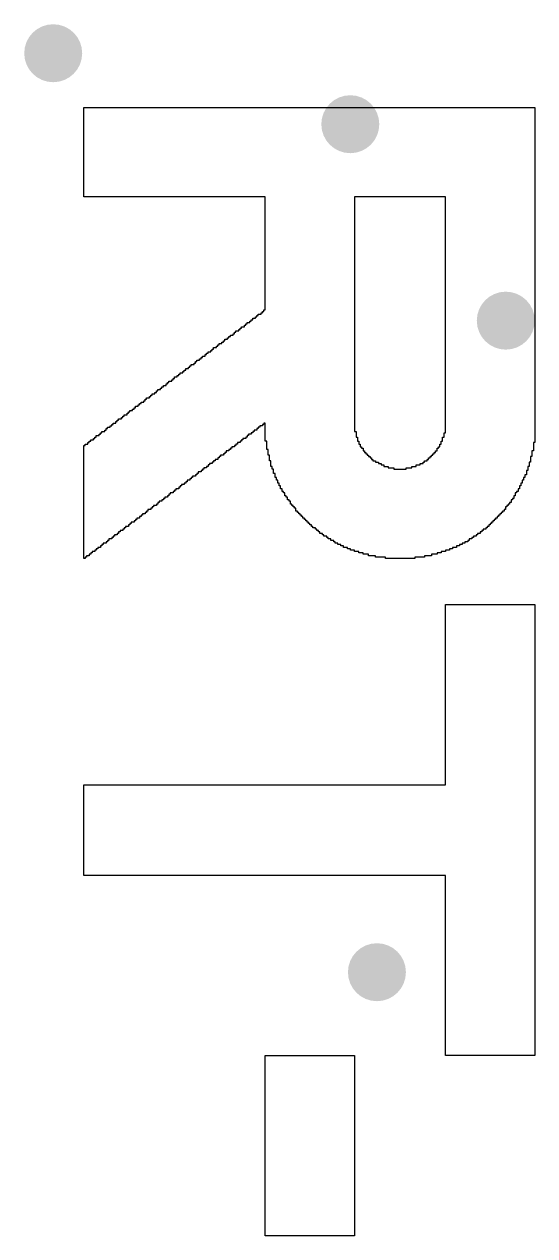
# Model space of a CAD drawing. Header units: inches. Extents: x -6.1 to 65.1, y -0.8 to 59.2.
# Drawn here: x 17.731 to 19.492, y 41.412 to 45.591 of the extents above; entities that cross this region are included whole.
import ezdxf

# ---------------------------------------------------------------- set-up
doc = ezdxf.new("R2010")
doc.units = ezdxf.units.IN
doc.layers.add('Top Overlay', color=2, linetype='Continuous')
doc.layers.add('Via Holes', color=16, linetype='Continuous')

msp = doc.modelspace()

# ---------------------------------------------------------------- hatches: boundary and pattern name
at = {"layer": 'Via Holes'}
h = msp.add_hatch(color=7, dxfattribs=at)
edge = h.paths.add_edge_path()
edge.add_arc((17.8308, 45.4914), 0.1, 0, 360)
h = msp.add_hatch(color=7, dxfattribs=at)
edge = h.paths.add_edge_path()
edge.add_arc((18.8558, 45.2465), 0.1, 0, 360)
h = msp.add_hatch(color=7, dxfattribs=at)
edge = h.paths.add_edge_path()
edge.add_arc((19.3922, 44.5688), 0.1, 0, 360)
h = msp.add_hatch(color=7, dxfattribs=at)
edge = h.paths.add_edge_path()
edge.add_arc((18.9477, 42.3209), 0.1, 0, 360)

# ---------------------------------------------------------------- linework, layer by layer
at = {"layer": 'Top Overlay'}
for p, q in [((17.9362, 44.9959), (17.9362, 45.3042)), ((17.9362, 45.3042), (19.4922, 45.3042)), ((19.4922, 45.3042), (19.4922, 44.148)), ((18.5191, 44.9959), (17.9362, 44.9959)), ((18.5239, 44.9959), (18.5191, 44.9959)), ((18.5624, 44.9959), (18.5239, 44.9959)), ((18.5624, 44.6057), (18.5624, 44.9959)), ((19.1839, 44.9959), (18.8708, 44.9959)), ((18.8708, 44.9959), (18.8708, 44.1866)), ((19.1839, 44.1817), (19.1839, 44.9959)), ((18.5528, 44.596), (18.5528, 44.6009)), ((18.5528, 44.6009), (18.5576, 44.6009)), ((18.5576, 44.6009), (18.5576, 44.6057)), ((18.5576, 44.6057), (18.5624, 44.6057)), ((18.495, 44.5527), (18.495, 44.5575)), ((18.495, 44.5575), (18.4998, 44.5575)), ((18.4998, 44.5575), (18.4998, 44.5623)), ((18.4998, 44.5623), (18.5094, 44.5623)), ((18.5094, 44.5623), (18.5094, 44.5671)), ((18.5094, 44.5671), (18.5143, 44.5671)), ((18.5143, 44.5671), (18.5143, 44.572)), ((18.5143, 44.572), (18.5191, 44.572)), ((18.5191, 44.572), (18.5191, 44.5768)), ((18.5191, 44.5768), (18.5287, 44.5768)), ((18.5287, 44.5768), (18.5287, 44.5816)), ((18.5287, 44.5816), (18.5335, 44.5816)), ((18.5335, 44.5816), (18.5335, 44.5864)), ((18.5335, 44.5864), (18.5384, 44.5864)), ((18.5384, 44.5864), (18.5384, 44.5912)), ((18.5384, 44.5912), (18.548, 44.5912)), ((18.548, 44.5912), (18.548, 44.596)), ((18.548, 44.596), (18.5528, 44.596)), ((18.442, 44.5141), (18.442, 44.519)), ((18.442, 44.519), (18.4516, 44.519)), ((18.4516, 44.519), (18.4516, 44.5238)), ((18.4516, 44.5238), (18.4565, 44.5238)), ((18.4565, 44.5238), (18.4565, 44.5286)), ((18.4565, 44.5286), (18.4613, 44.5286)), ((18.4613, 44.5286), (18.4613, 44.5334)), ((18.4613, 44.5334), (18.4709, 44.5334)), ((18.4709, 44.5334), (18.4709, 44.5382)), ((18.4709, 44.5382), (18.4757, 44.5382)), ((18.4757, 44.5382), (18.4757, 44.5431)), ((18.4757, 44.5431), (18.4805, 44.5431)), ((18.4805, 44.5431), (18.4805, 44.5479)), ((18.4805, 44.5479), (18.4902, 44.5479)), ((18.4902, 44.5479), (18.4902, 44.5527)), ((18.4902, 44.5527), (18.495, 44.5527)), ((18.3842, 44.4708), (18.3842, 44.4756)), ((18.3842, 44.4756), (18.3938, 44.4756)), ((18.3938, 44.4756), (18.3938, 44.4804)), ((18.3938, 44.4804), (18.3986, 44.4804)), ((18.3986, 44.4804), (18.3986, 44.4852)), ((18.3986, 44.4852), (18.4035, 44.4852)), ((18.4035, 44.4852), (18.4035, 44.4901)), ((18.4035, 44.4901), (18.4131, 44.4901)), ((18.4131, 44.4901), (18.4131, 44.4949)), ((18.4131, 44.4949), (18.4179, 44.4949)), ((18.4179, 44.4949), (18.4179, 44.4997)), ((18.4179, 44.4997), (18.4227, 44.4997)), ((18.4227, 44.4997), (18.4227, 44.5045)), ((18.4227, 44.5045), (18.4324, 44.5045)), ((18.4324, 44.5045), (18.4324, 44.5093)), ((18.4324, 44.5093), (18.4372, 44.5093)), ((18.4372, 44.5093), (18.4372, 44.5141)), ((18.4372, 44.5141), (18.442, 44.5141)), ((18.3264, 44.4274), (18.3264, 44.4322)), ((18.3264, 44.4322), (18.336, 44.4322)), ((18.336, 44.4322), (18.336, 44.4371)), ((18.336, 44.4371), (18.3408, 44.4371)), ((18.3408, 44.4371), (18.3408, 44.4419)), ((18.3408, 44.4419), (18.3457, 44.4419)), ((18.3457, 44.4419), (18.3457, 44.4467)), ((18.3457, 44.4467), (18.3553, 44.4467)), ((18.3553, 44.4467), (18.3553, 44.4515)), ((18.3553, 44.4515), (18.3601, 44.4515)), ((18.3601, 44.4515), (18.3601, 44.4563)), ((18.3601, 44.4563), (18.3649, 44.4563)), ((18.3649, 44.4563), (18.3649, 44.4612)), ((18.3649, 44.4612), (18.3746, 44.4612)), ((18.3746, 44.4612), (18.3746, 44.466)), ((18.3746, 44.466), (18.3794, 44.466)), ((18.3794, 44.466), (18.3794, 44.4708)), ((18.3794, 44.4708), (18.3842, 44.4708)), ((18.2782, 44.3889), (18.2782, 44.3937)), ((18.2782, 44.3937), (18.283, 44.3937)), ((18.283, 44.3937), (18.283, 44.3985)), ((18.283, 44.3985), (18.2878, 44.3985)), ((18.2878, 44.3985), (18.2878, 44.4033)), ((18.2878, 44.4033), (18.2975, 44.4033)), ((18.2975, 44.4033), (18.2975, 44.4082)), ((18.2975, 44.4082), (18.3023, 44.4082)), ((18.3023, 44.4082), (18.3023, 44.413)), ((18.3023, 44.413), (18.3071, 44.413)), ((18.3071, 44.413), (18.3071, 44.4178)), ((18.3071, 44.4178), (18.3167, 44.4178)), ((18.3167, 44.4178), (18.3167, 44.4226)), ((18.3167, 44.4226), (18.3216, 44.4226)), ((18.3216, 44.4226), (18.3216, 44.4274)), ((18.3216, 44.4274), (18.3264, 44.4274)), ((18.2204, 44.3455), (18.2204, 44.3504)), ((18.2204, 44.3504), (18.2252, 44.3504)), ((18.2252, 44.3504), (18.2252, 44.3552)), ((18.2252, 44.3552), (18.23, 44.3552)), ((18.23, 44.3552), (18.23, 44.36)), ((18.23, 44.36), (18.2397, 44.36)), ((18.2397, 44.36), (18.2397, 44.3648)), ((18.2397, 44.3648), (18.2445, 44.3648)), ((18.2445, 44.3648), (18.2445, 44.3696)), ((18.2445, 44.3696), (18.2493, 44.3696)), ((18.2493, 44.3696), (18.2493, 44.3744)), ((18.2493, 44.3744), (18.2589, 44.3744)), ((18.2589, 44.3744), (18.2589, 44.3793)), ((18.2589, 44.3793), (18.2638, 44.3793)), ((18.2638, 44.3793), (18.2638, 44.3841)), ((18.2638, 44.3841), (18.2686, 44.3841)), ((18.2686, 44.3841), (18.2686, 44.3889)), ((18.2686, 44.3889), (18.2782, 44.3889)), ((18.1626, 44.3022), (18.1626, 44.307)), ((18.1626, 44.307), (18.1674, 44.307)), ((18.1674, 44.307), (18.1674, 44.3118)), ((18.1674, 44.3118), (18.1722, 44.3118)), ((18.1722, 44.3118), (18.1722, 44.3166)), ((18.1722, 44.3166), (18.1819, 44.3166)), ((18.1819, 44.3166), (18.1819, 44.3214)), ((18.1819, 44.3214), (18.1867, 44.3214)), ((18.1867, 44.3214), (18.1867, 44.3263)), ((18.1867, 44.3263), (18.1915, 44.3263)), ((18.1915, 44.3263), (18.1915, 44.3311)), ((18.1915, 44.3311), (18.2011, 44.3311)), ((18.2011, 44.3311), (18.2011, 44.3359)), ((18.2011, 44.3359), (18.2059, 44.3359)), ((18.2059, 44.3359), (18.2059, 44.3407)), ((18.2059, 44.3407), (18.2108, 44.3407)), ((18.2108, 44.3407), (18.2108, 44.3455)), ((18.2108, 44.3455), (18.2204, 44.3455)), ((18.1096, 44.2636), (18.1096, 44.2685)), ((18.1096, 44.2685), (18.1144, 44.2685)), ((18.1144, 44.2685), (18.1144, 44.2733)), ((18.1144, 44.2733), (18.124, 44.2733)), ((18.124, 44.2733), (18.124, 44.2781)), ((18.124, 44.2781), (18.1289, 44.2781)), ((18.1289, 44.2781), (18.1289, 44.2829)), ((18.1289, 44.2829), (18.1337, 44.2829)), ((18.1337, 44.2829), (18.1337, 44.2877)), ((18.1337, 44.2877), (18.1433, 44.2877)), ((18.1433, 44.2877), (18.1433, 44.2925)), ((18.1433, 44.2925), (18.1481, 44.2925)), ((18.1481, 44.2925), (18.1481, 44.2974)), ((18.1481, 44.2974), (18.1529, 44.2974)), ((18.1529, 44.2974), (18.1529, 44.3022)), ((18.1529, 44.3022), (18.1626, 44.3022)), ((18.0518, 44.2203), (18.0518, 44.2251)), ((18.0518, 44.2251), (18.0566, 44.2251)), ((18.0566, 44.2251), (18.0566, 44.2299)), ((18.0566, 44.2299), (18.0662, 44.2299)), ((18.0662, 44.2299), (18.0662, 44.2347)), ((18.0662, 44.2347), (18.071, 44.2347)), ((18.071, 44.2347), (18.071, 44.2395)), ((18.071, 44.2395), (18.0759, 44.2395)), ((18.0759, 44.2395), (18.0759, 44.2444)), ((18.0759, 44.2444), (18.0855, 44.2444)), ((18.0855, 44.2444), (18.0855, 44.2492)), ((18.0855, 44.2492), (18.0903, 44.2492)), ((18.0903, 44.2492), (18.0903, 44.254)), ((18.0903, 44.254), (18.0951, 44.254)), ((18.0951, 44.254), (18.0951, 44.2588)), ((18.0951, 44.2588), (18.1048, 44.2588)), ((18.1048, 44.2588), (18.1048, 44.2636)), ((18.1048, 44.2636), (18.1096, 44.2636)), ((17.994, 44.1769), (17.994, 44.1817)), ((17.994, 44.1817), (17.9988, 44.1817)), ((17.9988, 44.1817), (17.9988, 44.1866)), ((17.9988, 44.1866), (18.0084, 44.1866)), ((18.0084, 44.1866), (18.0084, 44.1914)), ((18.0084, 44.1914), (18.0132, 44.1914)), ((18.0132, 44.1914), (18.0132, 44.1962)), ((18.0132, 44.1962), (18.0181, 44.1962)), ((18.0181, 44.1962), (18.0181, 44.201)), ((18.0181, 44.201), (18.0277, 44.201)), ((18.0277, 44.201), (18.0277, 44.2058)), ((18.0277, 44.2058), (18.0325, 44.2058)), ((18.0325, 44.2058), (18.0325, 44.2106)), ((18.0325, 44.2106), (18.0373, 44.2106)), ((18.0373, 44.2106), (18.0373, 44.2155)), ((18.0373, 44.2155), (18.047, 44.2155)), ((18.047, 44.2155), (18.047, 44.2203)), ((18.047, 44.2203), (18.0518, 44.2203)), ((18.5191, 44.1817), (18.5143, 44.1817)), ((18.5143, 44.1817), (18.5143, 44.1769)), ((18.5239, 44.1866), (18.5191, 44.1866)), ((18.5191, 44.1866), (18.5191, 44.1817)), ((18.5335, 44.1914), (18.5239, 44.1914)), ((18.5239, 44.1914), (18.5239, 44.1866)), ((18.5384, 44.1962), (18.5335, 44.1962)), ((18.5335, 44.1962), (18.5335, 44.1914)), ((18.5432, 44.201), (18.5384, 44.201)), ((18.5384, 44.201), (18.5384, 44.1962)), ((18.5528, 44.2058), (18.5432, 44.2058)), ((18.5432, 44.2058), (18.5432, 44.201)), ((18.5576, 44.2106), (18.5528, 44.2106)), ((18.5528, 44.2106), (18.5528, 44.2058)), ((18.5624, 44.2155), (18.5576, 44.2155)), ((18.5576, 44.2155), (18.5576, 44.2106)), ((18.5624, 44.1528), (18.5624, 44.2155)), ((18.8708, 44.1866), (18.8756, 44.1866)), ((18.8756, 44.1866), (18.8756, 44.1673)), ((19.1791, 44.1817), (19.1839, 44.1817)), ((19.1791, 44.1673), (19.1791, 44.1817)), ((17.941, 44.1384), (17.941, 44.1432)), ((17.941, 44.1432), (17.9506, 44.1432)), ((17.9506, 44.1432), (17.9506, 44.148)), ((17.9506, 44.148), (17.9554, 44.148)), ((17.9554, 44.148), (17.9554, 44.1528)), ((17.9554, 44.1528), (17.9602, 44.1528)), ((17.9602, 44.1528), (17.9602, 44.1576)), ((17.9602, 44.1576), (17.9699, 44.1576)), ((17.9699, 44.1576), (17.9699, 44.1625)), ((17.9699, 44.1625), (17.9747, 44.1625)), ((17.9747, 44.1625), (17.9747, 44.1673)), ((17.9747, 44.1673), (17.9795, 44.1673)), ((17.9795, 44.1673), (17.9795, 44.1721)), ((17.9795, 44.1721), (17.9892, 44.1721)), ((17.9892, 44.1721), (17.9892, 44.1769)), ((17.9892, 44.1769), (17.994, 44.1769)), ((18.4661, 44.1432), (18.4613, 44.1432)), ((18.4613, 44.1432), (18.4613, 44.1384)), ((18.4757, 44.148), (18.4661, 44.148)), ((18.4661, 44.148), (18.4661, 44.1432)), ((18.4805, 44.1528), (18.4757, 44.1528)), ((18.4757, 44.1528), (18.4757, 44.148)), ((18.4854, 44.1576), (18.4805, 44.1576)), ((18.4805, 44.1576), (18.4805, 44.1528)), ((18.495, 44.1625), (18.4854, 44.1625)), ((18.4854, 44.1625), (18.4854, 44.1576)), ((18.4998, 44.1673), (18.495, 44.1673)), ((18.495, 44.1673), (18.495, 44.1625)), ((18.5046, 44.1721), (18.4998, 44.1721)), ((18.4998, 44.1721), (18.4998, 44.1673)), ((18.5143, 44.1769), (18.5046, 44.1769)), ((18.5046, 44.1769), (18.5046, 44.1721)), ((18.5673, 44.1528), (18.5624, 44.1528)), ((18.5673, 44.1239), (18.5673, 44.1528)), ((18.8756, 44.1673), (18.8804, 44.1673)), ((18.8804, 44.1673), (18.8804, 44.1528)), ((18.8804, 44.1528), (18.8852, 44.1528)), ((18.8852, 44.1528), (18.8852, 44.1432)), ((18.8852, 44.1432), (18.89, 44.1432)), ((18.89, 44.1432), (18.89, 44.1336)), ((19.1646, 44.1336), (19.1646, 44.1432)), ((19.1646, 44.1432), (19.1695, 44.1432)), ((19.1695, 44.1432), (19.1695, 44.1528)), ((19.1695, 44.1528), (19.1743, 44.1528)), ((19.1743, 44.1528), (19.1743, 44.1673)), ((19.1743, 44.1673), (19.1791, 44.1673)), ((19.4922, 44.148), (19.4874, 44.148)), ((19.4874, 44.148), (19.4874, 44.1191)), ((17.9362, 43.7482), (17.9362, 44.1384)), ((17.9362, 44.1384), (17.941, 44.1384)), ((18.4083, 44.0998), (18.4035, 44.0998)), ((18.4035, 44.0998), (18.4035, 44.095)), ((18.4179, 44.1047), (18.4083, 44.1047)), ((18.4083, 44.1047), (18.4083, 44.0998)), ((18.4227, 44.1095), (18.4179, 44.1095)), ((18.4179, 44.1095), (18.4179, 44.1047)), ((18.4275, 44.1143), (18.4227, 44.1143)), ((18.4227, 44.1143), (18.4227, 44.1095)), ((18.4372, 44.1191), (18.4275, 44.1191)), ((18.4275, 44.1191), (18.4275, 44.1143)), ((18.442, 44.1239), (18.4372, 44.1239)), ((18.4372, 44.1239), (18.4372, 44.1191)), ((18.4468, 44.1287), (18.442, 44.1287)), ((18.442, 44.1287), (18.442, 44.1239)), ((18.4565, 44.1336), (18.4468, 44.1336)), ((18.4468, 44.1336), (18.4468, 44.1287)), ((18.4613, 44.1384), (18.4565, 44.1384)), ((18.4565, 44.1384), (18.4565, 44.1336)), ((18.5721, 44.1239), (18.5673, 44.1239)), ((18.5721, 44.1047), (18.5721, 44.1239)), ((18.5769, 44.1047), (18.5721, 44.1047)), ((18.5769, 44.0854), (18.5769, 44.1047)), ((18.89, 44.1336), (18.8949, 44.1336)), ((18.8949, 44.1336), (18.8949, 44.1287)), ((18.8949, 44.1287), (18.8997, 44.1287)), ((18.8997, 44.1287), (18.8997, 44.1191)), ((18.8997, 44.1191), (18.9045, 44.1191)), ((18.9045, 44.1191), (18.9045, 44.1143)), ((18.9045, 44.1143), (18.9093, 44.1143)), ((18.9093, 44.1143), (18.9093, 44.1095)), ((18.9093, 44.1095), (18.9141, 44.1095)), ((18.9141, 44.1095), (18.9141, 44.1047)), ((18.9141, 44.1047), (18.9189, 44.1047)), ((18.9189, 44.1047), (18.9189, 44.0998)), ((18.9189, 44.0998), (18.9238, 44.0998)), ((18.9238, 44.0998), (18.9238, 44.095)), ((19.1309, 44.095), (19.1309, 44.0998)), ((19.1309, 44.0998), (19.1357, 44.0998)), ((19.1357, 44.0998), (19.1357, 44.1047)), ((19.1357, 44.1047), (19.1405, 44.1047)), ((19.1405, 44.1047), (19.1405, 44.1095)), ((19.1405, 44.1095), (19.1454, 44.1095)), ((19.1454, 44.1095), (19.1454, 44.1143)), ((19.1454, 44.1143), (19.1502, 44.1143)), ((19.1502, 44.1143), (19.1502, 44.1191)), ((19.1502, 44.1191), (19.155, 44.1191)), ((19.155, 44.1191), (19.155, 44.1287)), ((19.155, 44.1287), (19.1598, 44.1287)), ((19.1598, 44.1287), (19.1598, 44.1336)), ((19.1598, 44.1336), (19.1646, 44.1336)), ((19.4826, 44.0998), (19.4778, 44.0998)), ((19.4778, 44.0998), (19.4778, 44.0806)), ((19.4874, 44.1191), (19.4826, 44.1191)), ((19.4826, 44.1191), (19.4826, 44.0998)), ((18.3505, 44.0565), (18.3457, 44.0565)), ((18.3457, 44.0565), (18.3457, 44.0517)), ((18.3601, 44.0613), (18.3505, 44.0613)), ((18.3505, 44.0613), (18.3505, 44.0565)), ((18.3649, 44.0661), (18.3601, 44.0661)), ((18.3601, 44.0661), (18.3601, 44.0613)), ((18.3697, 44.0709), (18.3649, 44.0709)), ((18.3649, 44.0709), (18.3649, 44.0661)), ((18.3794, 44.0757), (18.3697, 44.0757)), ((18.3697, 44.0757), (18.3697, 44.0709)), ((18.3842, 44.0806), (18.3794, 44.0806)), ((18.3794, 44.0806), (18.3794, 44.0757)), ((18.389, 44.0854), (18.3842, 44.0854)), ((18.3842, 44.0854), (18.3842, 44.0806)), ((18.3986, 44.0902), (18.389, 44.0902)), ((18.389, 44.0902), (18.389, 44.0854)), ((18.4035, 44.095), (18.3986, 44.095)), ((18.3986, 44.095), (18.3986, 44.0902)), ((18.5817, 44.0854), (18.5769, 44.0854)), ((18.5817, 44.0661), (18.5817, 44.0854)), ((18.5865, 44.0661), (18.5817, 44.0661)), ((18.5865, 44.0565), (18.5865, 44.0661)), ((18.5913, 44.0565), (18.5865, 44.0565)), ((18.5913, 44.042), (18.5913, 44.0565)), ((18.9238, 44.095), (18.9286, 44.095)), ((18.9286, 44.095), (18.9286, 44.0902)), ((18.9286, 44.0902), (18.9334, 44.0902)), ((18.9334, 44.0902), (18.9334, 44.0854)), ((18.9334, 44.0854), (18.943, 44.0854)), ((18.943, 44.0854), (18.943, 44.0806)), ((18.943, 44.0806), (18.9527, 44.0806)), ((18.9527, 44.0806), (18.9527, 44.0757)), ((18.9527, 44.0757), (18.9623, 44.0757)), ((18.9623, 44.0757), (18.9623, 44.0709)), ((18.9623, 44.0709), (18.9719, 44.0709)), ((18.9719, 44.0709), (18.9719, 44.0661)), ((18.9719, 44.0661), (18.9864, 44.0661)), ((18.9864, 44.0661), (18.9864, 44.0613)), ((18.9864, 44.0613), (19.0057, 44.0613)), ((19.0057, 44.0613), (19.0057, 44.0565)), ((19.0057, 44.0565), (19.049, 44.0565)), ((19.049, 44.0565), (19.049, 44.0613)), ((19.049, 44.0613), (19.0683, 44.0613)), ((19.0683, 44.0613), (19.0683, 44.0661)), ((19.0683, 44.0661), (19.0827, 44.0661)), ((19.0827, 44.0661), (19.0827, 44.0709)), ((19.0827, 44.0709), (19.0972, 44.0709)), ((19.0972, 44.0709), (19.0972, 44.0757)), ((19.0972, 44.0757), (19.1068, 44.0757)), ((19.1068, 44.0757), (19.1068, 44.0806)), ((19.1068, 44.0806), (19.1116, 44.0806)), ((19.1116, 44.0806), (19.1116, 44.0854)), ((19.1116, 44.0854), (19.1213, 44.0854)), ((19.1213, 44.0854), (19.1213, 44.0902)), ((19.1213, 44.0902), (19.1261, 44.0902)), ((19.1261, 44.0902), (19.1261, 44.095)), ((19.1261, 44.095), (19.1309, 44.095)), ((19.473, 44.0661), (19.4681, 44.0661)), ((19.4681, 44.0661), (19.4681, 44.0517)), ((19.4778, 44.0806), (19.473, 44.0806)), ((19.473, 44.0806), (19.473, 44.0661)), ((18.3023, 44.0179), (18.2927, 44.0179)), ((18.2927, 44.0179), (18.2927, 44.0131)), ((18.3071, 44.0228), (18.3023, 44.0228)), ((18.3023, 44.0228), (18.3023, 44.0179)), ((18.3119, 44.0276), (18.3071, 44.0276)), ((18.3071, 44.0276), (18.3071, 44.0228)), ((18.3216, 44.0324), (18.3119, 44.0324)), ((18.3119, 44.0324), (18.3119, 44.0276)), ((18.3264, 44.0372), (18.3216, 44.0372)), ((18.3216, 44.0372), (18.3216, 44.0324)), ((18.3312, 44.042), (18.3264, 44.042)), ((18.3264, 44.042), (18.3264, 44.0372)), ((18.3408, 44.0468), (18.3312, 44.0468)), ((18.3312, 44.0468), (18.3312, 44.042)), ((18.3457, 44.0517), (18.3408, 44.0517)), ((18.3408, 44.0517), (18.3408, 44.0468)), ((18.5962, 44.042), (18.5913, 44.042)), ((18.5962, 44.0276), (18.5962, 44.042)), ((18.601, 44.0276), (18.5962, 44.0276)), ((18.601, 44.0179), (18.601, 44.0276)), ((18.6058, 44.0179), (18.601, 44.0179)), ((18.6058, 44.0083), (18.6058, 44.0179)), ((19.4537, 44.0179), (19.4489, 44.0179)), ((19.4489, 44.0179), (19.4489, 44.0083)), ((19.4585, 44.0276), (19.4537, 44.0276)), ((19.4537, 44.0276), (19.4537, 44.0179)), ((19.4633, 44.0372), (19.4585, 44.0372)), ((19.4585, 44.0372), (19.4585, 44.0276)), ((19.4681, 44.0517), (19.4633, 44.0517)), ((19.4633, 44.0517), (19.4633, 44.0372)), ((18.2445, 43.9746), (18.2348, 43.9746)), ((18.2348, 43.9746), (18.2348, 43.9698)), ((18.2493, 43.9794), (18.2445, 43.9794)), ((18.2445, 43.9794), (18.2445, 43.9746)), ((18.2541, 43.9842), (18.2493, 43.9842)), ((18.2493, 43.9842), (18.2493, 43.9794)), ((18.2638, 43.989), (18.2541, 43.989)), ((18.2541, 43.989), (18.2541, 43.9842)), ((18.2686, 43.9939), (18.2638, 43.9939)), ((18.2638, 43.9939), (18.2638, 43.989)), ((18.2734, 43.9987), (18.2686, 43.9987)), ((18.2686, 43.9987), (18.2686, 43.9939)), ((18.283, 44.0035), (18.2734, 44.0035)), ((18.2734, 44.0035), (18.2734, 43.9987)), ((18.2878, 44.0083), (18.283, 44.0083)), ((18.283, 44.0083), (18.283, 44.0035)), ((18.2927, 44.0131), (18.2878, 44.0131)), ((18.2878, 44.0131), (18.2878, 44.0083)), ((18.6106, 44.0083), (18.6058, 44.0083)), ((18.6106, 43.9987), (18.6106, 44.0083)), ((18.6154, 43.9987), (18.6106, 43.9987)), ((18.6154, 43.989), (18.6154, 43.9987)), ((18.6202, 43.989), (18.6154, 43.989)), ((18.6202, 43.9794), (18.6202, 43.989)), ((18.6251, 43.9794), (18.6202, 43.9794)), ((18.6251, 43.9746), (18.6251, 43.9794)), ((18.6299, 43.9746), (18.6251, 43.9746)), ((18.6299, 43.9649), (18.6299, 43.9746)), ((19.4296, 43.9746), (19.4248, 43.9746)), ((19.4248, 43.9746), (19.4248, 43.9649)), ((19.4344, 43.9794), (19.4296, 43.9794)), ((19.4296, 43.9794), (19.4296, 43.9746)), ((19.4392, 43.989), (19.4344, 43.989)), ((19.4344, 43.989), (19.4344, 43.9794)), ((19.4441, 43.9987), (19.4392, 43.9987)), ((19.4392, 43.9987), (19.4392, 43.989)), ((19.4489, 44.0083), (19.4441, 44.0083)), ((19.4441, 44.0083), (19.4441, 43.9987)), ((18.1867, 43.9312), (18.177, 43.9312)), ((18.177, 43.9312), (18.177, 43.9264)), ((18.1915, 43.936), (18.1867, 43.936)), ((18.1867, 43.936), (18.1867, 43.9312)), ((18.1963, 43.9409), (18.1915, 43.9409)), ((18.1915, 43.9409), (18.1915, 43.936)), ((18.2059, 43.9457), (18.1963, 43.9457)), ((18.1963, 43.9457), (18.1963, 43.9409)), ((18.2108, 43.9505), (18.2059, 43.9505)), ((18.2059, 43.9505), (18.2059, 43.9457)), ((18.2156, 43.9553), (18.2108, 43.9553)), ((18.2108, 43.9553), (18.2108, 43.9505)), ((18.2252, 43.9601), (18.2156, 43.9601)), ((18.2156, 43.9601), (18.2156, 43.9553)), ((18.23, 43.9649), (18.2252, 43.9649)), ((18.2252, 43.9649), (18.2252, 43.9601)), ((18.2348, 43.9698), (18.23, 43.9698)), ((18.23, 43.9698), (18.23, 43.9649)), ((18.6347, 43.9649), (18.6299, 43.9649)), ((18.6347, 43.9601), (18.6347, 43.9649)), ((18.6395, 43.9601), (18.6347, 43.9601)), ((18.6395, 43.9505), (18.6395, 43.9601)), ((18.6443, 43.9505), (18.6395, 43.9505)), ((18.6443, 43.9457), (18.6443, 43.9505)), ((18.6492, 43.9457), (18.6443, 43.9457)), ((18.6492, 43.936), (18.6492, 43.9457)), ((18.654, 43.936), (18.6492, 43.936)), ((18.654, 43.9312), (18.654, 43.936)), ((18.6588, 43.9312), (18.654, 43.9312)), ((18.6588, 43.9264), (18.6588, 43.9312)), ((19.4007, 43.9312), (19.3959, 43.9312)), ((19.3959, 43.9312), (19.3959, 43.9264)), ((19.4055, 43.936), (19.4007, 43.936)), ((19.4007, 43.936), (19.4007, 43.9312)), ((19.4103, 43.9409), (19.4055, 43.9409)), ((19.4055, 43.9409), (19.4055, 43.936)), ((19.4151, 43.9505), (19.4103, 43.9505)), ((19.4103, 43.9505), (19.4103, 43.9409)), ((19.42, 43.9553), (19.4151, 43.9553)), ((19.4151, 43.9553), (19.4151, 43.9505)), ((19.4248, 43.9649), (19.42, 43.9649)), ((19.42, 43.9649), (19.42, 43.9553)), ((18.1289, 43.8879), (18.1192, 43.8879)), ((18.1192, 43.8879), (18.1192, 43.883)), ((18.1337, 43.8927), (18.1289, 43.8927)), ((18.1289, 43.8927), (18.1289, 43.8879)), ((18.1385, 43.8975), (18.1337, 43.8975)), ((18.1337, 43.8975), (18.1337, 43.8927)), ((18.1481, 43.9023), (18.1385, 43.9023)), ((18.1385, 43.9023), (18.1385, 43.8975)), ((18.1529, 43.9071), (18.1481, 43.9071)), ((18.1481, 43.9071), (18.1481, 43.9023)), ((18.1578, 43.912), (18.1529, 43.912)), ((18.1529, 43.912), (18.1529, 43.9071)), ((18.1674, 43.9168), (18.1578, 43.9168)), ((18.1578, 43.9168), (18.1578, 43.912)), ((18.1722, 43.9216), (18.1674, 43.9216)), ((18.1674, 43.9216), (18.1674, 43.9168)), ((18.177, 43.9264), (18.1722, 43.9264)), ((18.1722, 43.9264), (18.1722, 43.9216)), ((18.6636, 43.9264), (18.6588, 43.9264)), ((18.6636, 43.9216), (18.6636, 43.9264)), ((18.6684, 43.9216), (18.6636, 43.9216)), ((18.6684, 43.912), (18.6684, 43.9216)), ((18.6732, 43.912), (18.6684, 43.912)), ((18.6732, 43.9071), (18.6732, 43.912)), ((18.6781, 43.9071), (18.6732, 43.9071)), ((18.6781, 43.9023), (18.6781, 43.9071)), ((18.6829, 43.9023), (18.6781, 43.9023)), ((18.6829, 43.8975), (18.6829, 43.9023)), ((18.6877, 43.8975), (18.6829, 43.8975)), ((18.6877, 43.8927), (18.6877, 43.8975)), ((18.6925, 43.8927), (18.6877, 43.8927)), ((18.6925, 43.8879), (18.6925, 43.8927)), ((18.6973, 43.8879), (18.6925, 43.8879)), ((18.6973, 43.883), (18.6973, 43.8879)), ((19.3622, 43.8879), (19.3573, 43.8879)), ((19.3573, 43.8879), (19.3573, 43.883)), ((19.367, 43.8927), (19.3622, 43.8927)), ((19.3622, 43.8927), (19.3622, 43.8879)), ((19.3718, 43.8975), (19.367, 43.8975)), ((19.367, 43.8975), (19.367, 43.8927)), ((19.3766, 43.9023), (19.3718, 43.9023)), ((19.3718, 43.9023), (19.3718, 43.8975)), ((19.3814, 43.9071), (19.3766, 43.9071)), ((19.3766, 43.9071), (19.3766, 43.9023)), ((19.3862, 43.912), (19.3814, 43.912)), ((19.3814, 43.912), (19.3814, 43.9071)), ((19.3911, 43.9168), (19.3862, 43.9168)), ((19.3862, 43.9168), (19.3862, 43.912)), ((19.3959, 43.9264), (19.3911, 43.9264)), ((19.3911, 43.9264), (19.3911, 43.9168)), ((18.0759, 43.8493), (18.071, 43.8493)), ((18.071, 43.8493), (18.071, 43.8445)), ((18.0807, 43.8541), (18.0759, 43.8541)), ((18.0759, 43.8541), (18.0759, 43.8493)), ((18.0903, 43.859), (18.0807, 43.859)), ((18.0807, 43.859), (18.0807, 43.8541)), ((18.0951, 43.8638), (18.0903, 43.8638)), ((18.0903, 43.8638), (18.0903, 43.859)), ((18.1, 43.8686), (18.0951, 43.8686)), ((18.0951, 43.8686), (18.0951, 43.8638)), ((18.1096, 43.8734), (18.1, 43.8734)), ((18.1, 43.8734), (18.1, 43.8686)), ((18.1144, 43.8782), (18.1096, 43.8782)), ((18.1096, 43.8782), (18.1096, 43.8734)), ((18.1192, 43.883), (18.1144, 43.883)), ((18.1144, 43.883), (18.1144, 43.8782)), ((18.7021, 43.883), (18.6973, 43.883)), ((18.7021, 43.8782), (18.7021, 43.883)), ((18.707, 43.8782), (18.7021, 43.8782)), ((18.707, 43.8734), (18.707, 43.8782)), ((18.7118, 43.8734), (18.707, 43.8734)), ((18.7118, 43.8686), (18.7118, 43.8734)), ((18.7166, 43.8686), (18.7118, 43.8686)), ((18.7166, 43.8638), (18.7166, 43.8686)), ((18.7214, 43.8638), (18.7166, 43.8638)), ((18.7214, 43.859), (18.7214, 43.8638)), ((18.7262, 43.859), (18.7214, 43.859)), ((18.7262, 43.8541), (18.7262, 43.859)), ((18.7359, 43.8541), (18.7262, 43.8541)), ((18.7359, 43.8493), (18.7359, 43.8541)), ((18.7407, 43.8493), (18.7359, 43.8493)), ((18.7407, 43.8445), (18.7407, 43.8493)), ((19.3236, 43.8493), (19.314, 43.8493)), ((19.314, 43.8493), (19.314, 43.8445)), ((19.3284, 43.8541), (19.3236, 43.8541)), ((19.3236, 43.8541), (19.3236, 43.8493)), ((19.3332, 43.859), (19.3284, 43.859)), ((19.3284, 43.859), (19.3284, 43.8541)), ((19.3381, 43.8638), (19.3332, 43.8638)), ((19.3332, 43.8638), (19.3332, 43.859)), ((19.3429, 43.8686), (19.3381, 43.8686)), ((19.3381, 43.8686), (19.3381, 43.8638)), ((19.3477, 43.8734), (19.3429, 43.8734)), ((19.3429, 43.8734), (19.3429, 43.8686)), ((19.3525, 43.8782), (19.3477, 43.8782)), ((19.3477, 43.8782), (19.3477, 43.8734)), ((19.3573, 43.883), (19.3525, 43.883)), ((19.3525, 43.883), (19.3525, 43.8782)), ((18.0181, 43.806), (18.0132, 43.806)), ((18.0132, 43.806), (18.0132, 43.8011)), ((18.0229, 43.8108), (18.0181, 43.8108)), ((18.0181, 43.8108), (18.0181, 43.806)), ((18.0325, 43.8156), (18.0229, 43.8156)), ((18.0229, 43.8156), (18.0229, 43.8108)), ((18.0373, 43.8204), (18.0325, 43.8204)), ((18.0325, 43.8204), (18.0325, 43.8156)), ((18.0421, 43.8252), (18.0373, 43.8252)), ((18.0373, 43.8252), (18.0373, 43.8204)), ((18.0518, 43.8301), (18.0421, 43.8301)), ((18.0421, 43.8301), (18.0421, 43.8252)), ((18.0566, 43.8349), (18.0518, 43.8349)), ((18.0518, 43.8349), (18.0518, 43.8301)), ((18.0614, 43.8397), (18.0566, 43.8397)), ((18.0566, 43.8397), (18.0566, 43.8349)), ((18.071, 43.8445), (18.0614, 43.8445)), ((18.0614, 43.8445), (18.0614, 43.8397)), ((18.7455, 43.8445), (18.7407, 43.8445)), ((18.7455, 43.8397), (18.7455, 43.8445)), ((18.7503, 43.8397), (18.7455, 43.8397)), ((18.7503, 43.8349), (18.7503, 43.8397)), ((18.76, 43.8349), (18.7503, 43.8349)), ((18.76, 43.8301), (18.76, 43.8349)), ((18.7648, 43.8301), (18.76, 43.8301)), ((18.7648, 43.8252), (18.7648, 43.8301)), ((18.7744, 43.8252), (18.7648, 43.8252)), ((18.7744, 43.8204), (18.7744, 43.8252)), ((18.7792, 43.8204), (18.7744, 43.8204)), ((18.7792, 43.8156), (18.7792, 43.8204)), ((18.7889, 43.8156), (18.7792, 43.8156)), ((18.7889, 43.8108), (18.7889, 43.8156)), ((18.7985, 43.8108), (18.7889, 43.8108)), ((18.7985, 43.806), (18.7985, 43.8108)), ((18.8033, 43.806), (18.7985, 43.806)), ((18.8033, 43.8011), (18.8033, 43.806)), ((19.261, 43.806), (19.2514, 43.806)), ((19.2514, 43.806), (19.2514, 43.8011)), ((19.2658, 43.8108), (19.261, 43.8108)), ((19.261, 43.8108), (19.261, 43.806)), ((19.2754, 43.8156), (19.2658, 43.8156)), ((19.2658, 43.8156), (19.2658, 43.8108)), ((19.2803, 43.8204), (19.2754, 43.8204)), ((19.2754, 43.8204), (19.2754, 43.8156)), ((19.2899, 43.8252), (19.2803, 43.8252)), ((19.2803, 43.8252), (19.2803, 43.8204)), ((19.2947, 43.8301), (19.2899, 43.8301)), ((19.2899, 43.8301), (19.2899, 43.8252)), ((19.3043, 43.8349), (19.2947, 43.8349)), ((19.2947, 43.8349), (19.2947, 43.8301)), ((19.3092, 43.8397), (19.3043, 43.8397)), ((19.3043, 43.8397), (19.3043, 43.8349)), ((19.314, 43.8445), (19.3092, 43.8445)), ((19.3092, 43.8445), (19.3092, 43.8397)), ((17.9602, 43.7626), (17.9554, 43.7626)), ((17.9554, 43.7626), (17.9554, 43.7578)), ((17.9651, 43.7674), (17.9602, 43.7674)), ((17.9602, 43.7674), (17.9602, 43.7626)), ((17.9747, 43.7722), (17.9651, 43.7722)), ((17.9651, 43.7722), (17.9651, 43.7674)), ((17.9795, 43.7771), (17.9747, 43.7771)), ((17.9747, 43.7771), (17.9747, 43.7722)), ((17.9843, 43.7819), (17.9795, 43.7819)), ((17.9795, 43.7819), (17.9795, 43.7771)), ((17.994, 43.7867), (17.9843, 43.7867)), ((17.9843, 43.7867), (17.9843, 43.7819)), ((17.9988, 43.7915), (17.994, 43.7915)), ((17.994, 43.7915), (17.994, 43.7867)), ((18.0036, 43.7963), (17.9988, 43.7963)), ((17.9988, 43.7963), (17.9988, 43.7915)), ((18.0132, 43.8011), (18.0036, 43.8011)), ((18.0036, 43.8011), (18.0036, 43.7963)), ((18.813, 43.8011), (18.8033, 43.8011)), ((18.813, 43.7963), (18.813, 43.8011)), ((18.8226, 43.7963), (18.813, 43.7963)), ((18.8226, 43.7915), (18.8226, 43.7963)), ((18.8322, 43.7915), (18.8226, 43.7915)), ((18.8322, 43.7867), (18.8322, 43.7915)), ((18.8467, 43.7867), (18.8322, 43.7867)), ((18.8467, 43.7819), (18.8467, 43.7867)), ((18.8563, 43.7819), (18.8467, 43.7819)), ((18.8563, 43.7771), (18.8563, 43.7819)), ((18.8708, 43.7771), (18.8563, 43.7771)), ((18.8708, 43.7722), (18.8708, 43.7771)), ((18.8852, 43.7722), (18.8708, 43.7722)), ((18.8852, 43.7674), (18.8852, 43.7722)), ((18.8997, 43.7674), (18.8852, 43.7674)), ((18.8997, 43.7626), (18.8997, 43.7674)), ((18.9189, 43.7626), (18.8997, 43.7626)), ((18.9189, 43.7578), (18.9189, 43.7626)), ((19.155, 43.7626), (19.1357, 43.7626)), ((19.1357, 43.7626), (19.1357, 43.7578)), ((19.1695, 43.7674), (19.155, 43.7674)), ((19.155, 43.7674), (19.155, 43.7626)), ((19.1839, 43.7722), (19.1695, 43.7722)), ((19.1695, 43.7722), (19.1695, 43.7674)), ((19.1984, 43.7771), (19.1839, 43.7771)), ((19.1839, 43.7771), (19.1839, 43.7722)), ((19.208, 43.7819), (19.1984, 43.7819)), ((19.1984, 43.7819), (19.1984, 43.7771)), ((19.2224, 43.7867), (19.208, 43.7867)), ((19.208, 43.7867), (19.208, 43.7819)), ((19.2321, 43.7915), (19.2224, 43.7915)), ((19.2224, 43.7915), (19.2224, 43.7867)), ((19.2417, 43.7963), (19.2321, 43.7963)), ((19.2321, 43.7963), (19.2321, 43.7915)), ((19.2514, 43.8011), (19.2417, 43.8011)), ((19.2417, 43.8011), (19.2417, 43.7963)), ((17.941, 43.7482), (17.9362, 43.7482)), ((17.9458, 43.753), (17.941, 43.753)), ((17.941, 43.753), (17.941, 43.7482)), ((17.9554, 43.7578), (17.9458, 43.7578)), ((17.9458, 43.7578), (17.9458, 43.753)), ((18.943, 43.7578), (18.9189, 43.7578)), ((18.943, 43.753), (18.943, 43.7578)), ((18.9767, 43.753), (18.943, 43.753)), ((18.9767, 43.7482), (18.9767, 43.753)), ((19.0779, 43.7482), (18.9767, 43.7482)), ((19.1116, 43.753), (19.0779, 43.753)), ((19.0779, 43.753), (19.0779, 43.7482)), ((19.1357, 43.7578), (19.1116, 43.7578)), ((19.1116, 43.7578), (19.1116, 43.753)), ((19.1839, 43.2664), (19.1839, 43.5892)), ((19.1839, 43.5892), (19.4922, 43.5892)), ((19.4922, 43.5892), (19.4922, 42.0331)), ((19.1839, 43.2616), (19.1839, 43.2664)), ((19.1839, 42.9677), (19.1839, 43.2616)), ((17.9362, 42.6546), (17.9362, 42.9677)), ((17.9362, 42.9677), (19.1839, 42.9677)), ((19.1839, 42.6546), (17.9362, 42.6546)), ((19.1839, 42.0331), (19.1839, 42.6546)), ((18.5624, 41.4116), (18.5624, 42.0331)), ((18.5624, 42.0331), (18.8708, 42.0331)), ((18.8708, 42.0331), (18.8708, 41.4116)), ((19.4922, 42.0331), (19.1839, 42.0331)), ((18.6395, 41.4116), (18.5624, 41.4116)), ((18.6443, 41.4116), (18.6395, 41.4116)), ((18.8708, 41.4116), (18.6443, 41.4116))]:
    msp.add_line(p, q, dxfattribs=at)

doc.saveas('drawing.dxf')
